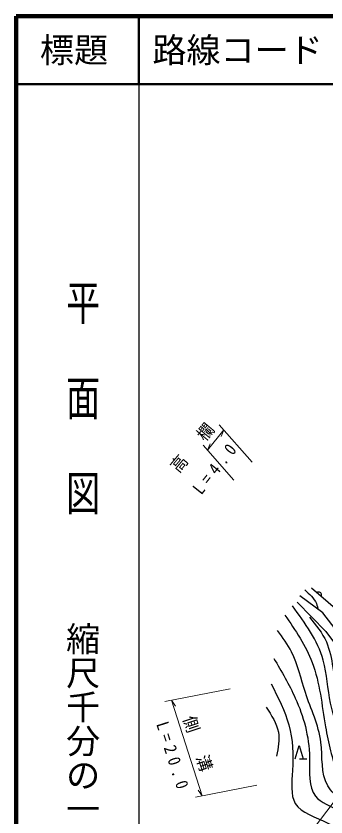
# Model space of a CAD drawing. Units: millimetres, scale not verified. Extents: x 40000 to 680000, y 20000 to 380000.
# Drawn here: x 40000 to 85463, y 262318 to 380000 of the extents above; entities that cross this region are included whole.
import ezdxf
from ezdxf.enums import TextEntityAlignment as Align

# ---------------------------------------------------------------- set-up
doc = ezdxf.new("R2010")
doc.units = ezdxf.units.MM
doc.header["$LTSCALE"] = 1000
for name, color, linetype, lineweight in [('M-BGD', 7, 'Continuous', 25), ('M-STR-HTXT', 7, 'Continuous', 13), ('M-TTL', 2, 'Continuous', 140), ('M-TTL-BAND', 7, 'Continuous', 25), ('M-TTL-LINE', 7, 'Continuous', 50), ('M-TTL-TXT', 7, 'Continuous', 13)]:
    doc.layers.add(name, color=color, linetype=linetype, lineweight=lineweight)
doc.styles.add('@ＭＳ ゴシック', font='')
doc.styles.add('ＭＳ ゴシック', font='')
doc.styles.get('@ＭＳ ゴシック').set_extended_font_data('@MS Gothic')
doc.styles.get('ＭＳ ゴシック').set_extended_font_data('MS Gothic')

msp = doc.modelspace()

# ---------------------------------------------------------------- linework, layer by layer
at = {"layer": 'M-BGD'}
for p, q in [((83353, 295964), (92117, 288409)), ((81606, 270843), (82646, 270843))]:
    msp.add_line(p, q, dxfattribs=at)
for points in [[(81236, 293869), (85460, 289579), (88957, 284842), (89432, 284686), (90180, 285809), (89780, 286109), (84990, 292327), (81638, 294808)], [(84752, 294759), (84790, 294852), (84806, 294944), (84798, 295057), (84769, 295145), (84717, 295232), (84620, 295316), (84526, 295354), (84434, 295370), (84321, 295362), (84233, 295333), (84146, 295281)], [(80926, 270843), (81526, 272843), (82126, 270843)]]:
    msp.add_lwpolyline(points, dxfattribs=at)
for points, knots in [([(82376, 295679), (83051, 295070), (83725, 294461), (84052, 293668), (84173, 293372), (84247, 293051), (84320, 292730)], [0, 0, 0, 0, 1, 1, 1, 2, 2, 2, 2]), ([(97661, 263432), (96667, 263231), (95672, 263029), (94846, 263365), (94338, 263572), (93894, 263981), (93438, 264371), (92100, 265515), (90659, 266498), (89750, 267857), (88839, 269290), (88476, 271054), (88007, 272751), (87393, 274897), (86572, 276913), (86130, 279053), (85700, 281134), (85628, 283332), (85057, 285355), (84241, 288253), (82403, 290793), (80566, 293333)], [0, 0, 0, 0, 1, 1, 1, 2, 2, 2, 3, 3, 3, 4, 4, 4, 5, 5, 5, 6, 6, 6, 7, 7, 7, 7]), ([(79426, 291992), (80966, 289746), (82506, 287499), (83448, 285020), (84578, 282047), (84847, 278740), (85393, 275567), (85800, 273199), (86361, 270905), (87203, 268594), (87440, 267915), (87704, 267233), (88141, 266717), (88855, 265888), (90038, 265514), (91024, 264907), (92026, 264303), (92825, 263481), (93773, 262829), (94813, 262150), (95985, 261630), (97192, 261421), (98743, 261147), (100360, 261405), (101952, 261622), (103511, 261835), (105045, 262008), (106578, 262225), (109776, 262679), (112967, 263323), (116157, 263967)], [0, 0, 0, 0, 1, 1, 1, 2, 2, 2, 3, 3, 3, 4, 4, 4, 5, 5, 5, 6, 6, 6, 7, 7, 7, 8, 8, 8, 9, 9, 9, 10, 10, 10, 10]), ([(83046, 291657), (83998, 290508), (84949, 289359), (85527, 288037), (86036, 286870), (86255, 285569), (86465, 284282), (86743, 282589), (87006, 280922), (87270, 279254)], [0, 0, 0, 0, 1, 1, 1, 2, 2, 2, 3, 3, 3, 3]), ([(116135, 261693), (113017, 261574), (109900, 261455), (106913, 260952), (104803, 260596), (102758, 260049), (100544, 259477), (99107, 259105), (97599, 258723), (96320, 259075), (94777, 259518), (93601, 261105), (92164, 262158), (90755, 263211), (89133, 263757), (87739, 264773), (86940, 265372), (86199, 266089), (85728, 266918), (84692, 268729), (84979, 271102), (84722, 273287), (84399, 275885), (83240, 278160), (82443, 280595), (81787, 282598), (81375, 284707), (80431, 286562), (79866, 287673), (79110, 288693), (78353, 289713)], [0, 0, 0, 0, 1, 1, 1, 2, 2, 2, 3, 3, 3, 4, 4, 4, 5, 5, 5, 6, 6, 6, 7, 7, 7, 8, 8, 8, 9, 9, 9, 10, 10, 10, 10]), ([(77817, 285623), (78944, 283700), (80072, 281777), (80968, 279790), (82188, 277087), (82979, 274267), (83046, 271008), (83088, 268951), (82842, 266718), (83918, 265376), (84699, 264401), (86196, 263903), (87471, 263231), (88723, 262559), (89771, 261721), (90890, 260952), (92006, 260255), (93154, 259644), (94242, 258806), (95283, 257990), (96270, 256950), (97393, 256661), (98914, 256275), (100684, 257255), (102421, 257801), (104892, 258577), (107299, 258474), (109729, 258404), (111842, 258343), (113972, 258307), (116102, 258271)], [0, 0, 0, 0, 1, 1, 1, 2, 2, 2, 3, 3, 3, 4, 4, 4, 5, 5, 5, 6, 6, 6, 7, 7, 7, 8, 8, 8, 9, 9, 9, 10, 10, 10, 10]), ([(77415, 281869), (78438, 279882), (79462, 277895), (80029, 275835), (80609, 273728), (80712, 271544), (80566, 269131), (80460, 267393), (80227, 265535), (80968, 264304), (81811, 262893), (83977, 262324), (85728, 261421), (87654, 260466), (89108, 259213), (90689, 257801), (92715, 256093), (94790, 254013), (97125, 253845), (98761, 253710), (100529, 254499), (102287, 255052), (104419, 255735), (106535, 256143), (108656, 255924), (109817, 255804), (110980, 255496), (112142, 255454), (113456, 255407), (114768, 255700), (116081, 255992)], [0, 0, 0, 0, 1, 1, 1, 2, 2, 2, 3, 3, 3, 4, 4, 4, 5, 5, 5, 6, 6, 6, 7, 7, 7, 8, 8, 8, 9, 9, 9, 10, 10, 10, 10]), ([(76677, 278450), (77472, 277257), (78267, 276065), (78487, 274762), (78675, 273654), (78447, 272465), (78219, 271276)], [0, 0, 0, 0, 1, 1, 1, 2, 2, 2, 2])]:
    msp.add_open_spline(points, degree=3, knots=knots, dxfattribs=at)
at = {"layer": 'M-STR-HTXT'}
for p, q in [((68095, 316189), (70476, 319192)), ((69816, 319943), (74633, 314466)), ((70476, 319192), (70074, 318235)), ((71954, 311801), (67434, 316940)), ((68095, 316189), (68497, 317147)), ((61828, 279269), (71416, 281151)), ((67298, 265405), (62810, 279462)), ((62810, 279462), (63380, 278594)), ((75320, 266979), (66317, 265212)), ((67298, 265405), (66727, 266272))]:
    msp.add_line(p, q, dxfattribs=at)
msp.add_lwpolyline([(91178, 270504), (78309, 253589), (60639, 253589)], dxfattribs=at)
at = {"layer": 'M-TTL'}
for p, q in [((40000, 380000), (40000, 20000)), ((680000, 380000), (40000, 380000))]:
    msp.add_line(p, q, dxfattribs=at)
at = {"layer": 'M-TTL-BAND'}
msp.add_line((58000, 370000), (58000, 20000), dxfattribs=at)
at = {"layer": 'M-TTL-LINE'}
for p, q in [((58000, 380000), (58000, 370000)), ((40000, 370000), (680000, 370000))]:
    msp.add_line(p, q, dxfattribs=at)

# ---------------------------------------------------------------- texts
at = {"layer": 'M-STR-HTXT', "char_height": 1833, "attachment_point": 7, "style": 'ＭＳ ゴシック'}
for s, insert, rotation in [('\\T1.27;\\W0.95;高\u3000欄', (64005, 312622), 50.2), ('\\T1.65;\\W0.9;L=4.0', (67191, 309515), 51.6), ('\\T1.27;\\W0.95;側\u3000溝', (64283, 276740), 288.4), ('\\T1.62;\\W0.9;L=20.0', (60510, 275982), 287.7)]:
    msp.add_mtext(s, dxfattribs=dict(at, insert=insert, rotation=rotation))
at = {"layer": 'M-TTL-BAND', "style": '@ＭＳ ゴシック', "width": 1.4}
msp.add_text('平  面  図', height=3666, rotation=270, dxfattribs=at).set_placement((49777, 306475), align=Align.MIDDLE_RIGHT)
at = {"layer": 'M-TTL-BAND', "style": '@ＭＳ ゴシック'}
msp.add_text('縮尺千分の一', height=3666, rotation=270, dxfattribs=at).set_placement((49777, 261030), align=Align.MIDDLE_RIGHT)
at = {"layer": 'M-TTL-TXT', "style": 'ＭＳ ゴシック'}
msp.add_text('標題', height=3666, dxfattribs=at).set_placement((48500, 375000), align=Align.MIDDLE_CENTER)
msp.add_text('路線コード', height=3666, dxfattribs=at).set_placement((60000, 375000), align=Align.MIDDLE_LEFT)

doc.saveas('drawing.dxf')
